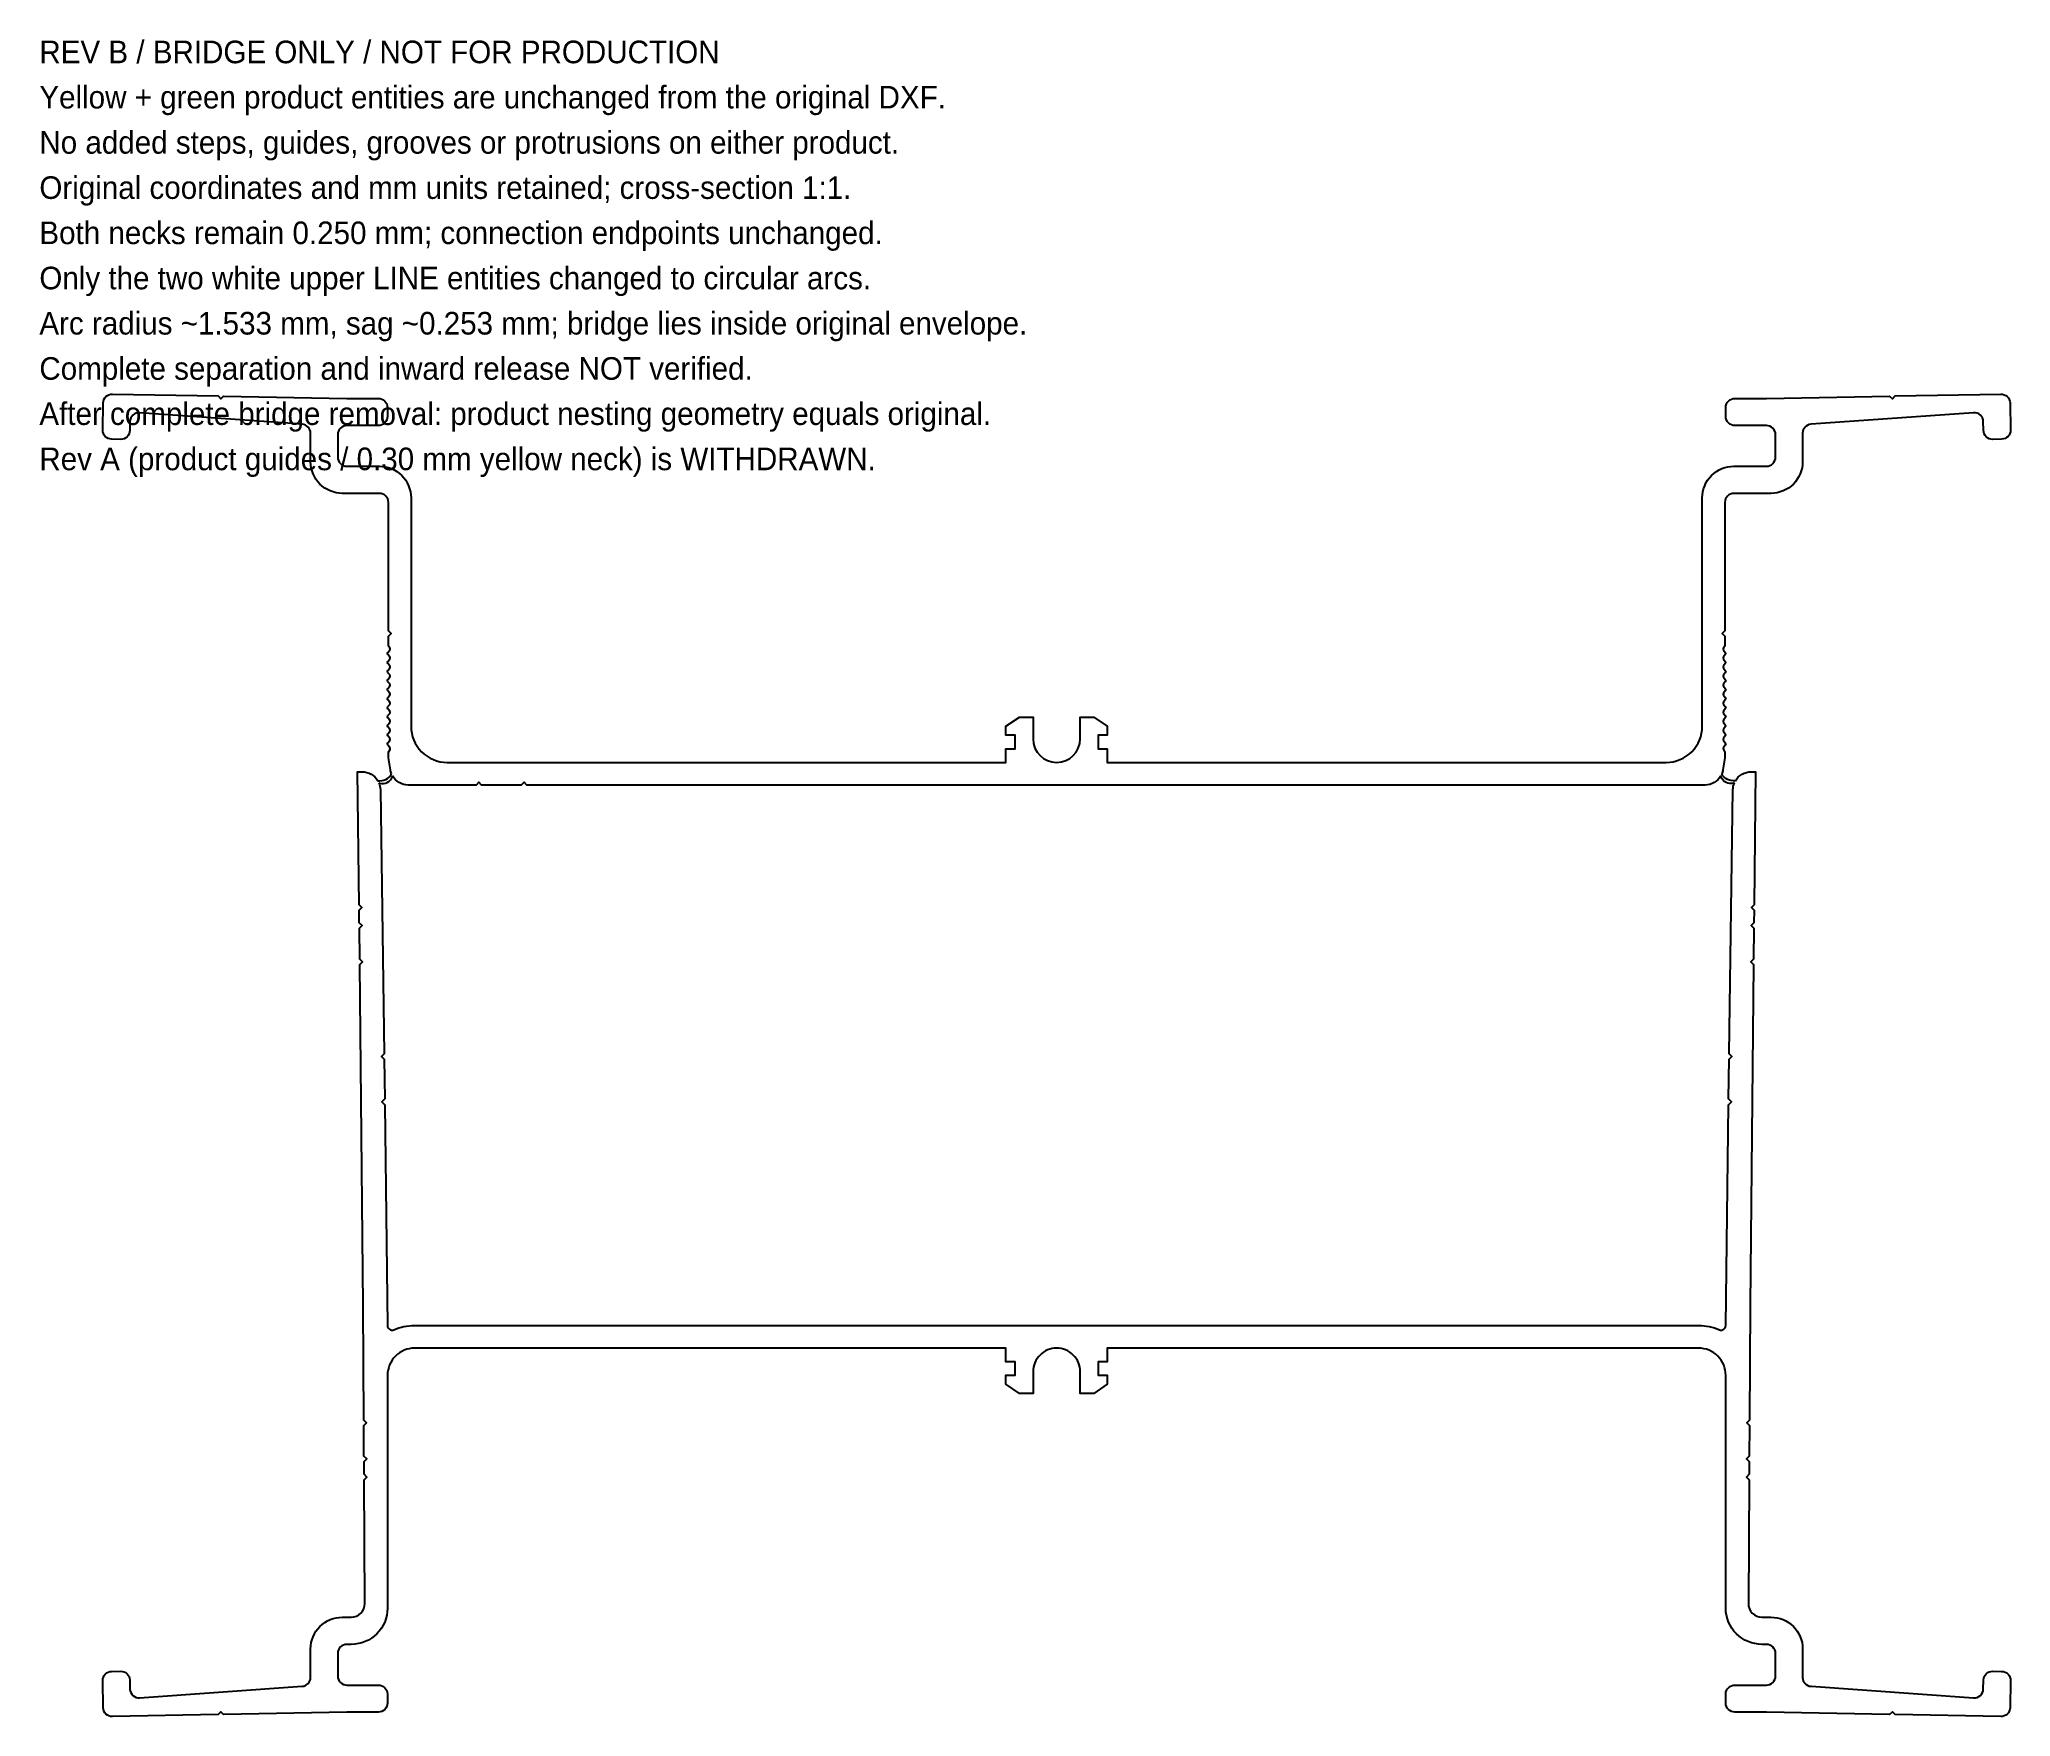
# Model space of a CAD drawing. Header units: millimetres. Extents: x 170 to 388, y 107 to 293.
import ezdxf

# ---------------------------------------------------------------- set-up
doc = ezdxf.new("R2010")
doc.units = ezdxf.units.MM
doc.layers.add('REV_B_NOTES', color=1, linetype='Continuous')
doc.layers.add('외형선', color=3, linetype='Continuous')
doc.styles.get("Standard").update_dxf_attribs({"font": ''})
doc.styles.get('Standard').set_extended_font_data('Gulim')

msp = doc.modelspace()

# ---------------------------------------------------------------- linework, layer by layer
at = {"color": 2}
for points in [[(208.95, 211.41, -0.05878), (208.82, 211.86), (208.6, 213.19), (208.6, 213.84), (208.78, 214.12, 0.318493), (208.76, 214.35), (208.55, 214.61, -0.350781), (208.55, 214.86), (208.75, 215.11, 0.350781), (208.75, 215.36), (208.55, 215.61, -0.350781), (208.55, 215.86), (208.75, 216.11, 0.350781), (208.75, 216.36), (208.55, 216.61, -0.350781), (208.55, 216.86), (208.75, 217.11, 0.350781), (208.75, 217.36), (208.55, 217.61, -0.350781), (208.55, 217.86), (208.75, 218.11, 0.350781), (208.75, 218.36), (208.55, 218.61, -0.350781), (208.55, 218.86), (208.75, 219.11, 0.350781), (208.75, 219.36), (208.55, 219.61, -0.350781), (208.55, 219.86), (208.75, 220.11, 0.350781), (208.75, 220.36), (208.55, 220.61, -0.350781), (208.55, 220.86), (208.75, 221.11, 0.350781), (208.75, 221.36), (208.55, 221.61, -0.350781), (208.55, 221.86), (208.75, 222.11, 0.350781), (208.75, 222.36), (208.55, 222.61, -0.350781), (208.55, 222.86), (208.75, 223.11, 0.350781), (208.75, 223.36), (208.55, 223.61, -0.350781), (208.55, 223.86), (208.75, 224.11, 0.350781), (208.75, 224.36), (208.55, 224.61, -0.350781), (208.55, 224.86), (208.75, 225.11, 0.356405), (208.75, 225.36), (208.6, 225.54), (208.6, 226.64), (208.9, 226.94), (208.6, 227.24), (208.6, 241.44, 0.414214), (207.6, 242.44), (203.5, 242.44, -0.414214), (200, 245.94), (200, 249.08, 0.393542), (199.07, 250.08), (181.09, 251.36, 0.429634), (180.02, 250.38), (180, 249.39, -0.414214), (178.99, 248.41), (177.99, 248.43, -0.414214), (177.01, 249.44), (177.06, 252.44, -0.414214), (178.08, 253.42), (189.78, 253.21), (190.07, 252.9), (190.38, 253.19), (204, 252.94), (207.5, 252.94, -0.414214), (208.5, 251.94), (208.5, 250.94, -0.414214), (207.5, 249.94), (204, 249.94, 0.414214), (203, 248.94), (203, 246.44, 0.414214), (204, 245.44), (207.6, 245.44, -0.414214), (211.1, 241.94), (211.1, 216.69, 0.414214), (215.1, 212.69), (276.9, 212.69), (276.9, 214.19), (277.9, 214.19), (277.9, 215.69), (276.9, 215.69), (276.9, 216.69), (278.4, 217.69), (279.9, 217.69), (279.9, 215.29, 1), (285.1, 215.29), (285.1, 217.69), (286.6, 217.69), (288.1, 216.69), (288.1, 215.69), (287.1, 215.69), (287.1, 214.19), (288.1, 214.19), (288.1, 212.69), (349.9, 212.69, 0.414214), (353.9, 216.69), (353.9, 241.94, -0.414214), (357.4, 245.44), (361, 245.44, 0.414214), (362, 246.44), (362, 248.94, 0.414214), (361, 249.94), (357.5, 249.94, -0.414214), (356.5, 250.94), (356.5, 251.94, -0.414214), (357.5, 252.94), (361, 252.94), (374.62, 253.19), (374.93, 252.9), (375.22, 253.21), (386.92, 253.42, -0.414214), (387.94, 252.44), (388, 249.44, -0.414214), (387.01, 248.43), (386.01, 248.41, -0.414214), (385, 249.39), (384.98, 250.38, 0.429634), (383.91, 251.36), (365.93, 250.08, 0.393542), (365, 249.08), (365, 245.94, -0.414214), (361.5, 242.44), (357.4, 242.44, 0.414214), (356.4, 241.44), (356.4, 227.24), (356.1, 226.94), (356.4, 226.64), (356.4, 225.54), (356.26, 225.36, 0.356405), (356.25, 225.11), (356.45, 224.86, -0.350781), (356.45, 224.61), (356.25, 224.36, 0.350781), (356.25, 224.11), (356.45, 223.86, -0.350781), (356.45, 223.61), (356.25, 223.36, 0.350781), (356.25, 223.11), (356.45, 222.86, -0.350781), (356.45, 222.61), (356.25, 222.36, 0.350781), (356.25, 222.11), (356.45, 221.86, -0.350781), (356.45, 221.61), (356.25, 221.36, 0.350781), (356.25, 221.11), (356.45, 220.86, -0.350781), (356.45, 220.61), (356.25, 220.36, 0.350781), (356.25, 220.11), (356.45, 219.86, -0.350781), (356.45, 219.61), (356.25, 219.36, 0.350781), (356.25, 219.11), (356.45, 218.86, -0.350781), (356.45, 218.61), (356.25, 218.36, 0.350781), (356.25, 218.11), (356.45, 217.86, -0.350781), (356.45, 217.61), (356.25, 217.36, 0.350781), (356.25, 217.11), (356.45, 216.86, -0.350781), (356.45, 216.61), (356.25, 216.36, 0.350781), (356.25, 216.11), (356.45, 215.86, -0.350781), (356.45, 215.61), (356.25, 215.36, 0.350781), (356.25, 215.11), (356.45, 214.86, -0.350781), (356.45, 214.61), (356.24, 214.35, 0.318493), (356.23, 214.12), (356.4, 213.84), (356.4, 213.19), (356.18, 211.86, -0.05878), (356.05, 211.41)], [(355.94, 211.19, -0.267552), (354.21, 210.19), (223.9, 210.19), (223.6, 210.49), (223.3, 210.19), (218.9, 210.19), (218.6, 210.49), (218.3, 210.19), (210.79, 210.19, -0.267552), (209.06, 211.19, -0.267552)]]:
    msp.add_lwpolyline(points, format="xyb", dxfattribs=at)
at = {"color": 3}
for points in [[(357.56, 210.66, -0.26886), (359.3, 211.65), (359.8, 211.65), (359.64, 196.95), (359.34, 196.65), (359.63, 196.36), (359.62, 194.95), (359.32, 194.65), (359.61, 194.36), (359.58, 190.95), (359.27, 190.65), (359.57, 190.36), (359.2, 152.69), (359.12, 139.97), (358.82, 139.67), (359.12, 139.37), (359.1, 135.97), (358.8, 135.67), (359.09, 135.37), (359.09, 133.97), (358.78, 133.67), (359.08, 133.37), (359, 119.68, 0.415948), (360.5, 118.17), (361.5, 118.17, -0.414214), (365, 114.67), (365, 111.52, 0.393542), (365.93, 110.53), (383.91, 109.25, 0.429634), (384.98, 110.23), (385, 111.22, -0.414214), (386.01, 112.2), (387.01, 112.18, -0.414214), (388, 111.16), (387.94, 108.16, -0.414214), (386.92, 107.18), (375.22, 107.4), (374.93, 107.71), (374.62, 107.41), (361, 107.67), (357.5, 107.67, -0.414214), (356.5, 108.67), (356.5, 109.67, -0.414214), (357.5, 110.67), (361, 110.67, 0.414214), (362, 111.67), (362, 114.17, 0.414214), (361, 115.17), (360.5, 115.17, -0.414214), (356.5, 119.17), (356.5, 144.92, 0.414214), (353.5, 147.92), (288.1, 147.92), (288.1, 146.42), (287.1, 146.42), (287.1, 144.92), (288.1, 144.92), (288.1, 143.92), (286.6, 142.92), (285.1, 142.92), (285.1, 145.32, 0.414214), (282.5, 147.92, 0.414214), (279.9, 145.32), (279.9, 142.92), (278.4, 142.92), (276.9, 143.92), (276.9, 144.92), (277.9, 144.92), (277.9, 146.42), (276.9, 146.42), (276.9, 147.92), (211.5, 147.92, 0.414214), (208.5, 144.92), (208.5, 119.17, -0.414214), (204.5, 115.17), (204, 115.17, 0.414214), (203, 114.17), (203, 111.67, 0.414214), (204, 110.67), (207.5, 110.67, -0.414214), (208.5, 109.67), (208.5, 108.67, -0.414214), (207.5, 107.67), (204, 107.67), (190.38, 107.41), (190.07, 107.71), (189.78, 107.4), (178.08, 107.18, -0.414214), (177.06, 108.16), (177.01, 111.16, -0.414214), (177.99, 112.18), (178.99, 112.2, -0.414214), (180, 111.22), (180.02, 110.23, 0.429634), (181.09, 109.25), (199.07, 110.53, 0.393542), (200, 111.52), (200, 114.67, -0.414214), (203.5, 118.17), (204.5, 118.17, 0.415948), (206, 119.68), (205.92, 133.37), (206.22, 133.67), (205.92, 133.97), (205.91, 135.37), (206.21, 135.67), (205.9, 135.97), (205.88, 139.37), (206.18, 139.67), (205.88, 139.97), (205.81, 152.69), (205.43, 190.36), (205.73, 190.65), (205.43, 190.95), (205.39, 194.36), (205.69, 194.65), (205.38, 194.95), (205.37, 196.36), (205.66, 196.65), (205.36, 196.95), (205.2, 211.65), (205.7, 211.65, -0.26886), (207.44, 210.66, -0.26886)], [(207.55, 210.43, -0.096664), (207.71, 209.68), (208.14, 180.46), (207.84, 180.16), (208.14, 179.87), (208.2, 175.49), (207.86, 175.16), (208.21, 174.83), (208.5, 150.41, 0.531305), (209.19, 149.96, -0.099019), (211.5, 150.42), (353.5, 150.42, -0.099019), (355.81, 149.96, 0.531305), (356.5, 150.41), (356.8, 174.83), (357.14, 175.16), (356.8, 175.49), (356.86, 179.87), (357.16, 180.16), (356.86, 180.46), (357.29, 209.68, -0.096664), (357.45, 210.43)]]:
    msp.add_lwpolyline(points, format="xyb", dxfattribs=at)
at = {"layer": '외형선', "color": 0}
for points in [[(207.44, 210.66, 0.3), (208.95, 211.41)], [(207.55, 210.43), (207.61, 210.41, 0.414214), (209.04, 211.13), (209.06, 211.19)], [(357.45, 210.43), (357.39, 210.41, -0.414214), (355.96, 211.13), (355.94, 211.19)], [(357.56, 210.66, -0.3), (356.05, 211.41)]]:
    msp.add_lwpolyline(points, format="xyb", dxfattribs=at)

# ---------------------------------------------------------------- texts
at = {"layer": 'REV_B_NOTES'}
for s, p in [('REV B / BRIDGE ONLY / NOT FOR PRODUCTION', (170, 290)), ('Yellow + green product entities are unchanged from the original DXF.', (170, 285)), ('No added steps, guides, grooves or protrusions on either product.', (170, 280)), ('Original coordinates and mm units retained; cross-section 1:1.', (170, 275)), ('Both necks remain 0.250 mm; connection endpoints unchanged.', (170, 270)), ('Only the two white upper LINE entities changed to circular arcs.', (170, 265)), ('Arc radius ~1.533 mm, sag ~0.253 mm; bridge lies inside original envelope.', (170, 260)), ('Complete separation and inward release NOT verified.', (170, 255)), ('After complete bridge removal: product nesting geometry equals original.', (170, 250)), ('Rev A (product guides / 0.30 mm yellow neck) is WITHDRAWN.', (170, 245))]:
    msp.add_text(s, height=2.5, dxfattribs=at).set_placement(p)

doc.saveas('drawing.dxf')
